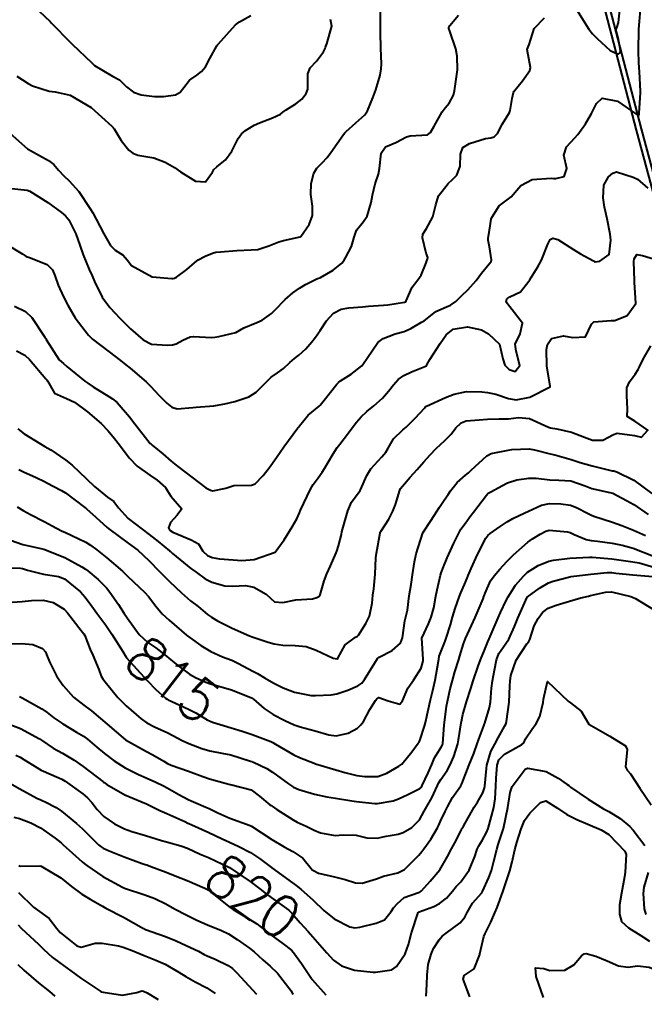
# Model space of a CAD drawing. Header units: metres. Extents: x 307586 to 320046, y 7427249 to 7434250.
# Drawn here: x 319308.2 to 319367.6, y 7427619.6 to 7427712.1 of the extents above; entities that cross this region are included whole.
import ezdxf
from ezdxf.enums import TextEntityAlignment as Align

# ---------------------------------------------------------------- set-up
doc = ezdxf.new("R2010")
doc.units = ezdxf.units.M
doc.header["$MEASUREMENT"] = 0
for name, color, linetype in [('Canaleta de Drenagem', 151, 'Continuous'), ('Cotas', 45, 'Continuous'), ('Curvas de Nivel 1m', 11, 'Continuous'), ('Curvas de Nivel 5m', 15, 'Continuous')]:
    doc.layers.add(name, color=color, linetype=linetype)
doc.styles.add('Style-STANDARD', font='STANDARD.shx')

msp = doc.modelspace()

# ---------------------------------------------------------------- linework, layer by layer
at = {"layer": 'Canaleta de Drenagem'}
for points in [[(319384.319, 7427626.536), (319382.741, 7427632.648), (319379.442, 7427650.259), (319376.956, 7427664.141), (319374.133, 7427674.717), (319366.879, 7427701.636), (319362.975, 7427716.607), (319357.172, 7427745.52), (319355.871, 7427750.804), (319352.231, 7427761.992), (319351.509, 7427763.931), (319351.3, 7427764.869), (319354.766, 7427766.007), (319364.302, 7427768.362), (319370.7, 7427770.196), (319371.509, 7427770.448), (319371.003, 7427770.97), (319372.865, 7427772.773), (319373.556, 7427772.06), (319374.772, 7427773.66), (319383.991, 7427784.038)], [(319384.803, 7427626.661), (319383.229, 7427632.757), (319379.933, 7427650.349), (319377.445, 7427664.249), (319374.616, 7427674.846), (319367.363, 7427701.764), (319363.463, 7427716.719), (319357.66, 7427745.629), (319356.352, 7427750.941), (319352.023, 7427764.162), (319359.113, 7427765.873), (319372.566, 7427769.531), (319372.763, 7427768.81), (319375.009, 7427770.443), (319374.41, 7427771.267), (319379.402, 7427776.994), (319380.879, 7427778.688), (319381.631, 7427779.55), (319383.697, 7427780.36)]]:
    msp.add_lwpolyline(points, dxfattribs=at)
at = {"layer": 'Curvas de Nivel 1m', "flags": 128}
for points, elevation in [([(319309.635, 7427713.389), (319311.154, 7427711.954), (319311.272, 7427711.839), (319313.124, 7427709.924), (319313.179, 7427709.874), (319313.247, 7427709.818), (319315.106, 7427708.024), (319315.378, 7427707.787), (319317.093, 7427706.758), (319317.754, 7427706.424), (319318.424, 7427705.75), (319319.075, 7427705.233), (319319.819, 7427704.985), (319321.07, 7427704.844), (319321.933, 7427704.844), (319323.072, 7427704.992), (319323.516, 7427705.246), (319323.859, 7427705.682), (319324.397, 7427706.37), (319325.095, 7427706.864), (319325.549, 7427707.215), (319325.909, 7427707.662), (319326.336, 7427708.436), (319326.995, 7427709.651), (319327.056, 7427709.728), (319327.135, 7427709.816), (319328.783, 7427711.626), (319329.156, 7427711.91), (319330.236, 7427712.536)], 804), ([(319307.028, 7427701.589), (319309.003, 7427699.86), (319310.992, 7427698.766), (319311.521, 7427698.365), (319311.966, 7427697.825), (319312.456, 7427697.296), (319312.973, 7427696.817), (319313.871, 7427695.801), (319314.94, 7427694.24), (319315.212, 7427693.787), (319315.536, 7427693.175), (319316.254, 7427691.777), (319316.897, 7427690.686), (319317.351, 7427690.225), (319318.098, 7427689.752), (319318.467, 7427689.327), (319318.878, 7427688.769), (319320.863, 7427687.72), (319322.732, 7427687.562), (319322.862, 7427687.559), (319322.965, 7427687.586), (319323.163, 7427687.687), (319324.146, 7427688.405), (319324.884, 7427689.05), (319325.231, 7427689.323), (319325.876, 7427689.66), (319326.589, 7427689.96), (319326.897, 7427690.048), (319327.34, 7427690.086), (319328.899, 7427690.207), (319330.252, 7427690.254), (319330.9, 7427690.314), (319331.955, 7427690.635), (319332.907, 7427691.015), (319333.33, 7427691.144), (319334.912, 7427691.5), (319334.947, 7427691.515), (319334.99, 7427691.549), (319335.775, 7427692.691), (319336.086, 7427693.538), (319336.078, 7427694.407), (319335.931, 7427695.54), (319335.952, 7427696.562), (319336.221, 7427697.538), (319336.512, 7427698.013), (319336.998, 7427698.518), (319337.494, 7427699.034), (319337.836, 7427699.518), (319339.03, 7427701.235), (319339.151, 7427701.379), (319339.278, 7427701.498), (319340.211, 7427702.319), (319341.049, 7427703.087), (319341.302, 7427703.476), (319341.822, 7427704.718), (319342.122, 7427705.464), (319342.506, 7427706.868), (319342.613, 7427707.457), (319342.649, 7427707.917), (319342.599, 7427709.458), (319342.555, 7427710.867), (319342.551, 7427711.459), (319342.54, 7427712.833)], 806), ([(319307.204, 7427696.125), (319308.964, 7427695.949), (319309.245, 7427695.857), (319310.947, 7427694.777), (319312.23, 7427693.821), (319312.617, 7427693.502), (319312.926, 7427693.128), (319313.599, 7427691.803), (319313.991, 7427690.704), (319314.302, 7427689.796), (319314.869, 7427688.389), (319315.143, 7427687.787), (319315.372, 7427687.27), (319316.112, 7427685.777), (319316.828, 7427684.784), (319317.812, 7427683.755), (319318.316, 7427683.256), (319318.803, 7427682.78), (319319.991, 7427681.728), (319320.789, 7427681.32), (319322.315, 7427681.224), (319322.789, 7427681.256), (319323.131, 7427681.345), (319323.779, 7427681.68), (319324.471, 7427681.998), (319324.797, 7427682.041), (319326.501, 7427681.948), (319326.796, 7427681.974), (319327.193, 7427682.04), (319328.801, 7427682.415), (319329.565, 7427682.852), (319330.811, 7427683.382), (319331.317, 7427683.592), (319332.189, 7427684.213), (319332.832, 7427684.854), (319333.164, 7427685.241), (319333.478, 7427685.564), (319334.232, 7427686.173), (319334.854, 7427686.629), (319335.415, 7427686.987), (319336.573, 7427687.533), (319336.777, 7427687.618), (319336.865, 7427687.653), (319338.063, 7427688.325), (319338.886, 7427689.018), (319339.11, 7427689.277), (319339.24, 7427689.497), (319339.803, 7427690.592), (319340.066, 7427691.488), (319340.275, 7427692.13), (319340.928, 7427692.954), (319341.279, 7427693.475), (319341.665, 7427694.757), (319341.808, 7427695.467), (319342.053, 7427696.543), (319342.373, 7427697.459), (319342.47, 7427697.979), (319342.626, 7427699.456), (319343.019, 7427700.038), (319344.013, 7427700.451), (319345.028, 7427700.986), (319345.358, 7427701.098), (319347.031, 7427701.178), (319347.301, 7427701.406), (319347.645, 7427702.007), (319348.402, 7427703.39), (319348.688, 7427703.756), (319349.065, 7427704.2), (319349.493, 7427704.959), (319349.585, 7427705.375), (319349.774, 7427706.695), (319349.867, 7427707.372), (319349.832, 7427708.663), (319349.708, 7427709.374), (319349.15, 7427711.049), (319349.047, 7427711.276), (319349.04, 7427711.382), (319349.155, 7427711.56), (319349.973, 7427712.563)], 807), ([(319307.777, 7427684.927), (319308.821, 7427684.41), (319309.409, 7427683.854), (319310.656, 7427681.98), (319310.742, 7427681.841), (319310.792, 7427681.75), (319312.03, 7427679.821), (319312.417, 7427679.472), (319312.757, 7427679.197), (319314.465, 7427677.793), (319314.741, 7427677.599), (319315.248, 7427677.274), (319316.729, 7427676.343), (319317.081, 7427676.119), (319317.521, 7427675.758), (319318.703, 7427674.414), (319319.222, 7427673.735), (319320.675, 7427671.889), (319320.753, 7427671.798), (319320.846, 7427671.717), (319321.868, 7427670.909), (319322.658, 7427670.207), (319323.308, 7427669.683), (319324.638, 7427668.674), (319325.97, 7427667.657), (319326.399, 7427667.431), (319326.62, 7427667.389), (319327.863, 7427667.631), (319328.418, 7427667.831), (319328.627, 7427667.876), (319330.303, 7427667.928), (319330.63, 7427668.058), (319331.4, 7427668.83), (319331.983, 7427669.58), (319332.663, 7427670.555), (319333.357, 7427671.563), (319334.691, 7427673.353), (319334.782, 7427673.459), (319334.858, 7427673.548), (319335.68, 7427674.569), (319336.721, 7427675.42), (319336.777, 7427675.474), (319336.821, 7427675.529), (319337.201, 7427675.996), (319338.392, 7427677.505), (319338.563, 7427677.685), (319338.748, 7427677.813), (319339.78, 7427678.467), (319340.77, 7427679.266), (319340.871, 7427679.379), (319340.942, 7427679.477), (319341.299, 7427679.993), (319342.299, 7427681.457), (319342.797, 7427681.857), (319343.952, 7427682.288), (319344.804, 7427682.518), (319345.429, 7427682.801), (319346.458, 7427683.414), (319346.696, 7427683.53), (319346.816, 7427683.613), (319347.822, 7427684.401), (319348.835, 7427684.862), (319349.208, 7427685.005), (319349.717, 7427685.371), (319350.272, 7427685.942), (319350.854, 7427686.484), (319351.652, 7427687.348), (319352.161, 7427688.053), (319352.887, 7427688.94), (319353.066, 7427689.153), (319353.115, 7427689.328), (319352.905, 7427690.564), (319352.774, 7427691.195), (319352.775, 7427691.332), (319352.921, 7427692.126), (319353.081, 7427693.179), (319353.121, 7427693.328), (319353.829, 7427694.442), (319354.963, 7427695.31), (319355.904, 7427696.371), (319356.98, 7427696.96), (319358.783, 7427697.065), (319358.981, 7427697.04), (319359.201, 7427697.038), (319359.999, 7427697.25), (319360.258, 7427697.984), (319359.986, 7427699.25), (319360.228, 7427700.04), (319361.03, 7427700.92), (319361.317, 7427701.236), (319362.032, 7427702.241), (319362.616, 7427703.217), (319363.073, 7427704.171), (319363.62, 7427704.662), (319365.075, 7427704.404), (319366.806, 7427703.173), (319367.06, 7427702.994), (319367.124, 7427703.107), (319367.126, 7427703.169), (319367.133, 7427703.238), (319367.262, 7427705.167), (319367.263, 7427705.346), (319367.158, 7427707.169), (319367.116, 7427708.015), (319367.061, 7427709.171), (319367.06, 7427709.245), (319367.097, 7427711.171), (319367.098, 7427711.226), (319367.165, 7427711.96), (319367.268, 7427713.082)], 809), ([(319361.181, 7427713.079), (319362.354, 7427711.222), (319362.704, 7427710.772), (319363.144, 7427710.343), (319364.363, 7427709.198), (319365.128, 7427708.84), (319365.325, 7427708.994), (319365.346, 7427709.188), (319365.145, 7427710.412), (319364.923, 7427711.192), (319365.002, 7427711.344), (319365.163, 7427711.864), (319365.292, 7427713.078)], 808), ([(319306.897, 7427690.857), (319308.575, 7427689.865), (319308.747, 7427689.728), (319308.881, 7427689.643), (319309.203, 7427689.533), (319310.873, 7427688.872), (319311.399, 7427688.362), (319311.62, 7427687.829), (319311.936, 7427686.906), (319312.441, 7427685.816), (319312.831, 7427685.03), (319313.54, 7427683.803), (319314.797, 7427682.168), (319315.2, 7427681.786), (319316.775, 7427680.584), (319317.83, 7427679.754), (319318.358, 7427679.345), (319318.756, 7427679.035), (319320.293, 7427677.724), (319320.739, 7427677.285), (319321.501, 7427676.478), (319322.248, 7427675.697), (319322.717, 7427675.32), (319323.245, 7427675.155), (319324.717, 7427675.302), (319325.046, 7427675.338), (319326.72, 7427675.468), (319326.877, 7427675.491), (319327.757, 7427675.634), (319328.725, 7427675.851), (319330.035, 7427676.302), (319330.734, 7427676.739), (319331.572, 7427677.588), (319332.169, 7427678.161), (319332.758, 7427678.578), (319333.328, 7427679.001), (319333.952, 7427679.558), (319334.387, 7427679.943), (319334.78, 7427680.27), (319335.448, 7427680.882), (319336.033, 7427681.538), (319336.365, 7427681.966), (319336.804, 7427682.594), (319337.428, 7427683.521), (319338.088, 7427684.247), (319338.83, 7427684.65), (319339.551, 7427684.774), (319340.833, 7427684.849), (319341.402, 7427684.904), (319342.836, 7427685.004), (319343.244, 7427685.039), (319344.841, 7427685.315), (319344.925, 7427685.346), (319345.008, 7427685.428), (319345.568, 7427686.71), (319346.103, 7427687.418), (319346.416, 7427687.868), (319346.887, 7427689.04), (319346.986, 7427689.314), (319347.018, 7427689.408), (319347.04, 7427689.553), (319346.898, 7427689.954), (319346.536, 7427691.414), (319346.582, 7427691.748), (319346.922, 7427692.296), (319347.536, 7427693.401), (319347.802, 7427694.545), (319348.068, 7427695.393), (319348.975, 7427696.57), (319349.399, 7427696.955), (319349.822, 7427697.372), (319350.137, 7427698.227), (319350.141, 7427699.369), (319350.387, 7427699.999), (319351.023, 7427700.383), (319352.528, 7427700.838), (319353.029, 7427700.912), (319353.37, 7427700.986), (319353.682, 7427701.324), (319354.132, 7427702.233), (319354.798, 7427703.313), (319354.88, 7427703.496), (319355.076, 7427704.633), (319355.184, 7427705.206), (319355.233, 7427705.309), (319356.061, 7427706.333), (319356.745, 7427707.294), (319356.8, 7427707.601), (319356.491, 7427709.296), (319356.671, 7427709.761), (319357.153, 7427711.29), (319358.153, 7427712.291)], 808), ([(319308.078, 7427673.261), (319308.682, 7427672.798), (319310.247, 7427671.844), (319310.669, 7427671.607), (319311.21, 7427671.287), (319312.65, 7427670.297), (319313.258, 7427669.804), (319314.63, 7427668.521), (319315.381, 7427667.782), (319316.613, 7427666.793), (319317.201, 7427666.353), (319317.658, 7427665.754), (319318.588, 7427664.751), (319319.914, 7427663.727), (319320.568, 7427663.241), (319321.424, 7427662.569), (319322.498, 7427661.691), (319322.552, 7427661.642), (319322.802, 7427661.435), (319324.528, 7427660.014), (319324.73, 7427659.871), (319325.025, 7427659.663), (319325.883, 7427659.009), (319326.519, 7427658.703), (319327.77, 7427658.372), (319328.513, 7427658.312), (319329.739, 7427658.383), (319330.512, 7427658.232), (319331.69, 7427657.582), (319332.097, 7427657.174), (319332.495, 7427656.824), (319333.277, 7427656.78), (319334.498, 7427657.039), (319336.087, 7427657.114), (319336.5, 7427657.242), (319336.678, 7427657.341), (319336.812, 7427657.517), (319337.199, 7427658.837), (319337.457, 7427659.511), (319337.801, 7427660.247), (319338.337, 7427661.502), (319338.4, 7427661.656), (319338.56, 7427662.163), (319338.832, 7427663.236), (319338.893, 7427663.497), (319339.255, 7427664.831), (319339.454, 7427665.491), (319339.809, 7427666.29), (319340.622, 7427667.427), (319340.657, 7427667.479), (319341.262, 7427668.852), (319341.638, 7427669.465), (319342.665, 7427670.616), (319343.053, 7427671.062), (319343.275, 7427671.444), (319343.795, 7427672.326), (319344.69, 7427673.161), (319345.008, 7427673.427), (319345.832, 7427674.293), (319346.72, 7427675.248), (319346.8, 7427675.33), (319346.913, 7427675.407), (319348.732, 7427676.25), (319349.549, 7427676.557), (319350.737, 7427676.813), (319352.198, 7427676.799), (319352.737, 7427676.734), (319353.508, 7427676.549), (319354.731, 7427676.142), (319355.453, 7427676.026), (319356.733, 7427676.28), (319358.668, 7427677.261), (319358.688, 7427677.317), (319358.364, 7427679.266), (319358.341, 7427680.819), (319358.409, 7427681.266), (319358.799, 7427681.839), (319359.957, 7427682.093), (319360.804, 7427681.954), (319362.03, 7427681.996), (319362.59, 7427683.213), (319362.825, 7427683.426), (319364.469, 7427683.551), (319364.827, 7427683.568), (319365.988, 7427684.022), (319366.803, 7427685.17), (319366.804, 7427685.21), (319366.683, 7427687.172), (319366.676, 7427687.361), (319366.637, 7427689.173), (319366.66, 7427689.408), (319366.899, 7427689.818), (319367.458, 7427689.722), (319368.894, 7427689.292)], 811), ([(319308.183, 7427669.411), (319308.636, 7427669.195), (319309.845, 7427668.634), (319310.627, 7427668.262), (319310.904, 7427668.114), (319311.435, 7427667.828), (319312.226, 7427667.423), (319312.617, 7427667.177), (319314.454, 7427665.791), (319314.601, 7427665.668), (319315.496, 7427664.87), (319316.575, 7427663.889), (319316.729, 7427663.758), (319318.56, 7427662.4), (319319.478, 7427661.731), (319320.539, 7427660.78), (319321.549, 7427659.705), (319322.043, 7427659.222), (319322.514, 7427658.773), (319323.627, 7427657.679), (319324.496, 7427656.939), (319325.223, 7427656.392), (319326.126, 7427655.645), (319326.479, 7427655.376), (319327.076, 7427655.032), (319328.464, 7427654.347), (319330.101, 7427653.604), (319330.452, 7427653.476), (319331.887, 7427653.018), (319332.446, 7427652.843), (319333.275, 7427652.731), (319334.444, 7427652.696), (319335.499, 7427652.59), (319336.44, 7427652.25), (319338.065, 7427651.504), (319338.432, 7427651.42), (319338.484, 7427651.448), (319338.509, 7427651.499), (319339.18, 7427652.759), (319340.171, 7427653.483), (319340.358, 7427653.577), (319340.456, 7427653.683), (319341.172, 7427654.77), (319341.513, 7427655.465), (319341.752, 7427656.718), (319341.832, 7427657.46), (319341.911, 7427658.06), (319342.041, 7427659.457), (319342.111, 7427661.019), (319342.161, 7427661.456), (319342.526, 7427663.404), (319342.536, 7427663.451), (319342.546, 7427663.477), (319342.574, 7427663.519), (319343.331, 7427664.703), (319343.715, 7427665.439), (319343.968, 7427666.078), (319344.394, 7427667.432), (319344.465, 7427667.592), (319344.629, 7427667.825), (319345.387, 7427668.674), (319346.041, 7427669.409), (319346.66, 7427670.129), (319347.259, 7427670.802), (319347.85, 7427671.388), (319348.681, 7427672.147), (319349.283, 7427672.778), (319349.713, 7427673.37), (319350.21, 7427673.855), (319350.703, 7427674.037), (319351.92, 7427674.127), (319352.706, 7427674.173), (319353.816, 7427674.209), (319354.707, 7427674.23), (319355.656, 7427674.348), (319356.708, 7427674.26), (319358.533, 7427673.424), (319358.694, 7427673.356), (319359.299, 7427673.254), (319360.69, 7427672.938), (319361.945, 7427672.474), (319362.688, 7427672.203), (319363.691, 7427672.197), (319364.696, 7427672.747), (319365.029, 7427672.854), (319366.695, 7427672.634), (319367.357, 7427672.489), (319367.973, 7427673.147), (319366.711, 7427673.989), (319366, 7427674.455), (319366.028, 7427675.17), (319365.975, 7427676.411), (319365.948, 7427677.172), (319366.201, 7427677.718), (319366.762, 7427678.448), (319367.035, 7427678.891), (319367.154, 7427679.156), (319367.509, 7427679.881), (319368.238, 7427681.148)], 812), ([(319308.036, 7427665.868), (319308.598, 7427665.506), (319309.304, 7427665.141), (319310.582, 7427664.466), (319311.755, 7427663.822), (319312.312, 7427663.556), (319312.569, 7427663.441), (319313.236, 7427663.134), (319314.56, 7427662.501), (319315.004, 7427662.23), (319315.605, 7427661.774), (319316.542, 7427661.02), (319318.032, 7427659.745), (319318.518, 7427659.286), (319320.168, 7427657.723), (319320.499, 7427657.343), (319321.193, 7427656.413), (319321.82, 7427655.7), (319322.474, 7427655.093), (319324.124, 7427653.673), (319324.45, 7427653.409), (319325.473, 7427652.684), (319326.438, 7427652.109), (319327.549, 7427651.629), (319328.43, 7427651.29), (319329.05, 7427650.99), (319330.419, 7427650.256), (319330.851, 7427650.027), (319331.608, 7427649.582), (319332.406, 7427649.12), (319333.303, 7427648.658), (319334.394, 7427648.257), (319335.957, 7427647.959), (319336.389, 7427647.934), (319337.876, 7427648.02), (319338.392, 7427648.109), (319339.449, 7427648.437), (319340.403, 7427648.85), (319340.765, 7427649.117), (319341.032, 7427649.471), (319342.011, 7427651.038), (319342.269, 7427651.452), (319342.434, 7427651.6), (319343.665, 7427652.213), (319344.448, 7427652.909), (319344.634, 7427653.427), (319344.865, 7427655.036), (319344.957, 7427655.423), (319345.119, 7427656.05), (319345.279, 7427657.418), (319345.452, 7427658.483), (319345.608, 7427659.414), (319345.773, 7427660.639), (319345.938, 7427661.409), (319346.573, 7427663.4), (319347.375, 7427664.608), (319347.87, 7427665.387), (319348.158, 7427665.834), (319348.614, 7427666.498), (319348.973, 7427667.023), (319349.207, 7427667.374), (319349.844, 7427668.158), (319350.645, 7427668.863), (319350.909, 7427669.096), (319351.183, 7427669.352), (319352.667, 7427670.697), (319353.075, 7427670.919), (319354.672, 7427671.256), (319355.048, 7427671.304), (319356.674, 7427671.385), (319357.178, 7427671.275), (319358.669, 7427670.898), (319359.132, 7427670.792), (319360.664, 7427670.35), (319361.52, 7427670.085), (319362.658, 7427669.752), (319364.574, 7427669.271), (319364.654, 7427669.27), (319364.742, 7427669.277), (319365.024, 7427669.184), (319366.642, 7427668.402), (319368.324, 7427667.143)], 813), ([(319307.387, 7427662.704), (319308.557, 7427662.288), (319310.553, 7427661.84), (319312.541, 7427661.048), (319314.167, 7427660.155), (319314.525, 7427659.932), (319314.735, 7427659.787), (319315.718, 7427658.975), (319316.507, 7427658.16), (319316.825, 7427657.757), (319317.64, 7427656.6), (319318.209, 7427655.743), (319318.477, 7427655.326), (319319.628, 7427653.728), (319320.445, 7427652.974), (319321.197, 7427652.466), (319322.205, 7427651.693), (319322.43, 7427651.498), (319323.303, 7427650.798), (319324.408, 7427649.979), (319324.966, 7427649.662), (319325.97, 7427649.217), (319326.397, 7427649.054), (319327.189, 7427648.838), (319328.396, 7427648.478), (319330.233, 7427647.753), (319330.384, 7427647.676), (319330.485, 7427647.598), (319331.486, 7427646.695), (319332.369, 7427646.143), (319333.471, 7427645.559), (319334.357, 7427645.147), (319334.921, 7427644.975), (319336.349, 7427644.602), (319337.656, 7427644.194), (319338.342, 7427644.11), (319339.472, 7427644.363), (319340.353, 7427644.849), (319340.683, 7427645.15), (319340.932, 7427645.471), (319341.535, 7427646.623), (319342.066, 7427647.455), (319342.208, 7427647.63), (319342.387, 7427647.747), (319343.287, 7427647.441), (319344.38, 7427647.113), (319344.658, 7427647.426), (319345.164, 7427648.656), (319345.699, 7427649.411), (319346.424, 7427650.53), (319346.608, 7427651.221), (319346.616, 7427651.398), (319346.472, 7427653.381), (319346.48, 7427653.4), (319347.109, 7427654.758), (319347.353, 7427655.391), (319347.607, 7427656.274), (319347.827, 7427657.387), (319347.931, 7427657.966), (319348.248, 7427659.383), (319348.314, 7427659.604), (319348.541, 7427660.167), (319348.901, 7427661.025), (319349.055, 7427661.375), (319349.533, 7427662.4), (319349.991, 7427663.366), (319350.2, 7427663.742), (319350.587, 7427664.286), (319351.048, 7427664.901), (319351.382, 7427665.348), (319352.619, 7427666.98), (319352.799, 7427667.15), (319353.104, 7427667.325), (319354.084, 7427667.862), (319354.636, 7427668.156), (319355.51, 7427668.426), (319356.643, 7427668.587), (319357.333, 7427668.583), (319358.64, 7427668.424), (319359.49, 7427668.401), (319360.639, 7427668.331), (319362.007, 7427667.845), (319362.629, 7427667.609), (319364.48, 7427667.191), (319364.622, 7427667.145), (319365.921, 7427666.475), (319366.612, 7427666.087), (319367.974, 7427665.146)], 814), ([(319307.54, 7427656.822), (319308.493, 7427656.882), (319309.389, 7427656.956), (319310.494, 7427656.984), (319311.443, 7427656.777), (319312.486, 7427656.15), (319312.804, 7427655.807), (319314.12, 7427654.131), (319314.372, 7427653.791), (319314.451, 7427653.636), (319314.976, 7427652.319), (319315.204, 7427651.778), (319315.771, 7427650.411), (319316.015, 7427649.766), (319316.167, 7427649.53), (319316.398, 7427649.244), (319317.599, 7427647.748), (319318.375, 7427646.967), (319319.814, 7427645.725), (319320.357, 7427645.35), (319321.079, 7427644.983), (319322.344, 7427644.398), (319323.707, 7427643.676), (319324.33, 7427643.382), (319325.582, 7427642.908), (319326.323, 7427642.694), (319327.484, 7427642.465), (319328.32, 7427642.296), (319330.199, 7427641.716), (319330.314, 7427641.678), (319330.369, 7427641.654), (319330.493, 7427641.597), (319331.736, 7427641.01), (319332.304, 7427640.666), (319333.816, 7427639.555), (319334.288, 7427639.247), (319334.798, 7427639.029), (319336.279, 7427638.568), (319337.453, 7427638.33), (319338.274, 7427638.207), (319339.826, 7427637.928), (319340.269, 7427637.864), (319342.027, 7427637.693), (319342.267, 7427637.692), (319343.759, 7427637.946), (319344.273, 7427638.134), (319345.141, 7427638.556), (319346.288, 7427639.097), (319346.44, 7427639.25), (319346.518, 7427639.398), (319347.098, 7427640.599), (319347.435, 7427641.389), (319347.695, 7427642.01), (319348.329, 7427643.036), (319348.458, 7427643.253), (319348.489, 7427643.378), (319348.615, 7427645.122), (319348.64, 7427645.377), (319348.832, 7427646.922), (319348.91, 7427647.375), (319349.184, 7427648.589), (319349.382, 7427649.37), (319349.605, 7427650.184), (319349.989, 7427651.364), (319350.101, 7427651.698), (319350.448, 7427652.839), (319350.643, 7427653.357), (319351.214, 7427654.607), (319351.541, 7427655.344), (319352.3, 7427657.132), (319352.388, 7427657.332), (319352.419, 7427657.416), (319352.508, 7427657.665), (319353.012, 7427658.839), (319353.345, 7427659.322), (319353.904, 7427659.952), (319354.546, 7427660.656), (319355.19, 7427661.3), (319356.565, 7427662.502), (319357.012, 7427662.832), (319357.724, 7427663.268), (319358.276, 7427663.564), (319358.579, 7427663.635), (319360.336, 7427663.483), (319360.576, 7427663.416), (319360.972, 7427663.234), (319362.098, 7427662.746), (319362.568, 7427662.669), (319363.159, 7427662.612), (319364.571, 7427662.397), (319365.526, 7427662.218), (319366.565, 7427661.934), (319368.505, 7427661.19)], 816), ([(319307.451, 7427652.862), (319308.443, 7427652.884), (319309.518, 7427652.774), (319310.439, 7427652.42), (319310.705, 7427652.106), (319310.827, 7427651.834), (319311.11, 7427651.142), (319311.774, 7427649.819), (319312.017, 7427649.433), (319312.394, 7427648.909), (319313.386, 7427647.8), (319314.375, 7427647.034), (319315.09, 7427646.499), (319315.951, 7427645.766), (319316.358, 7427645.42), (319318.333, 7427643.74), (319320.322, 7427642.638), (319320.911, 7427642.304), (319321.952, 7427641.695), (319322.31, 7427641.495), (319322.665, 7427641.329), (319324.299, 7427640.772), (319325.679, 7427640.262), (319326.289, 7427640.041), (319327.798, 7427639.625), (319328.282, 7427639.494), (319328.433, 7427639.467), (319330.277, 7427638.992), (319331.068, 7427638.382), (319332.046, 7427637.573), (319332.174, 7427637.483), (319332.261, 7427637.419), (319332.716, 7427637.108), (319334.249, 7427636.133), (319334.631, 7427635.928), (319335.478, 7427635.531), (319336.238, 7427635.163), (319336.849, 7427634.899), (319338.23, 7427634.642), (319339.002, 7427634.722), (319340.231, 7427634.668), (319341.26, 7427634.432), (319342.227, 7427634.399), (319343.096, 7427634.576), (319344.233, 7427634.77), (319344.717, 7427634.942), (319345.525, 7427635.411), (319346.25, 7427636.123), (319346.704, 7427636.95), (319346.95, 7427637.393), (319347.444, 7427638.22), (319347.969, 7427639.383), (319348.072, 7427639.605), (319348.299, 7427639.978), (319348.875, 7427640.806), (319349.187, 7427641.371), (319349.528, 7427642.161), (319349.899, 7427643.364), (319349.97, 7427643.732), (319350.217, 7427645.361), (319350.24, 7427645.486), (319350.371, 7427646.126), (319350.739, 7427647.355), (319351.147, 7427648.604), (319351.361, 7427649.346), (319351.829, 7427650.741), (319352.069, 7427651.335), (319352.442, 7427652.265), (319352.748, 7427653.029), (319352.871, 7427653.326), (319353.343, 7427654.448), (319353.725, 7427655.318), (319353.965, 7427655.839), (319354.499, 7427656.964), (319354.673, 7427657.307), (319355.386, 7427658.431), (319356.135, 7427659.286), (319356.537, 7427659.645), (319357.525, 7427660.288), (319358.547, 7427660.693), (319359.003, 7427660.801), (319360.55, 7427660.982), (319362.409, 7427661.07), (319362.552, 7427661.082), (319362.677, 7427661.083), (319364.55, 7427660.915), (319366.088, 7427660.706), (319366.548, 7427660.65), (319367.149, 7427660.551), (319368.543, 7427660.134)], 817), ([(319308.239, 7427647.861), (319308.382, 7427647.795), (319308.51, 7427647.73), (319310.371, 7427646.689), (319310.871, 7427646.336), (319311.525, 7427645.823), (319312.354, 7427645.245), (319313.664, 7427644.475), (319314.337, 7427644.069), (319314.713, 7427643.784), (319315.593, 7427643.039), (319316.32, 7427642.438), (319317.233, 7427641.751), (319318.303, 7427641.087), (319319.571, 7427640.45), (319320.289, 7427640.122), (319321.196, 7427639.706), (319321.944, 7427639.359), (319322.278, 7427639.189), (319323.404, 7427638.547), (319324.267, 7427638.077), (319324.546, 7427637.946), (319325.22, 7427637.656), (319325.956, 7427637.34), (319326.259, 7427637.204), (319327.087, 7427636.8), (319328.25, 7427636.299), (319330.174, 7427635.601), (319330.242, 7427635.567), (319330.309, 7427635.532), (319332.223, 7427634.262), (319333.392, 7427633.558), (319334.209, 7427633.121), (319335.16, 7427632.493), (319335.953, 7427631.524), (319336.069, 7427631.4), (319336.191, 7427631.314), (319336.646, 7427631.057), (319338.185, 7427630.729), (319339.209, 7427630.463), (319340.18, 7427630.143), (319340.819, 7427630.11), (319342.184, 7427630.538), (319342.852, 7427630.778), (319344.19, 7427631.11), (319344.837, 7427631.42), (319346.207, 7427632.778), (319346.471, 7427633.137), (319346.659, 7427633.396), (319347.325, 7427634.291), (319347.964, 7427635.383), (319348.055, 7427635.572), (319348.249, 7427635.998), (319348.702, 7427636.932), (319348.913, 7427637.373), (319349.402, 7427638.243), (319350.2, 7427639.361), (319350.233, 7427639.421), (319350.295, 7427639.557), (319350.993, 7427641.35), (319351.42, 7427642.44), (319351.746, 7427643.339), (319351.894, 7427643.782), (319352.359, 7427645.06), (319352.432, 7427645.259), (319352.455, 7427645.329), (319352.901, 7427646.802), (319352.993, 7427647.324), (319353.099, 7427648.626), (319353.187, 7427649.322), (319353.389, 7427650.355), (319353.582, 7427651.319), (319353.81, 7427651.945), (319354.449, 7427652.877), (319354.738, 7427653.306), (319355.279, 7427654.49), (319355.595, 7427655.293), (319356.503, 7427657.28), (319357.648, 7427658.137), (319358.524, 7427658.65), (319358.968, 7427658.814), (319360.533, 7427659.216), (319360.55, 7427659.222), (319360.671, 7427659.238), (319362.536, 7427659.47), (319364.101, 7427659.63), (319364.537, 7427659.616), (319364.926, 7427659.574), (319366.535, 7427659.407), (319368.437, 7427659.238)], 818), ([(319306.846, 7427645.384), (319308.347, 7427644.803), (319310.136, 7427643.842), (319310.332, 7427643.708), (319311.446, 7427642.945), (319312.319, 7427642.454), (319313.444, 7427641.799), (319314.304, 7427641.204), (319316.181, 7427639.762), (319316.235, 7427639.713), (319316.282, 7427639.674), (319316.548, 7427639.489), (319318.271, 7427638.503), (319320.169, 7427637.721), (319320.262, 7427637.678), (319321.577, 7427637.021), (319322.253, 7427636.728), (319323.948, 7427635.971), (319324.244, 7427635.828), (319324.353, 7427635.777), (319324.621, 7427635.664), (319326.233, 7427634.947), (319327.505, 7427634.346), (319328.219, 7427634.009), (319329.106, 7427633.611), (319330.207, 7427633.032), (319331.062, 7427632.448), (319332.193, 7427631.598), (319332.233, 7427631.57), (319334.179, 7427630.157), (319334.53, 7427629.899), (319334.989, 7427629.538), (319336.158, 7427628.495), (319337.183, 7427627.51), (319338.135, 7427626.743), (319339.634, 7427625.979), (319340.127, 7427625.87), (319340.601, 7427625.947), (319342.132, 7427626.327), (319342.943, 7427626.633), (319343.554, 7427627.436), (319343.804, 7427627.777), (319344.154, 7427628.196), (319344.813, 7427628.771), (319346.17, 7427629.226), (319346.297, 7427629.273), (319346.454, 7427629.397), (319347.263, 7427630.309), (319348.193, 7427631.38), (319348.933, 7427632.646), (319349.306, 7427633.369), (319349.621, 7427633.967), (319350.24, 7427635.197), (319350.295, 7427635.306), (319350.329, 7427635.359), (319350.435, 7427635.547), (319351.467, 7427637.342), (319351.784, 7427637.823), (319352.284, 7427638.713), (319352.435, 7427639.184), (319352.457, 7427639.328), (319352.619, 7427641.018), (319352.659, 7427641.327), (319353.035, 7427642.613), (319353.407, 7427643.319), (319353.745, 7427643.912), (319354.359, 7427645.06), (319354.455, 7427645.215), (319354.493, 7427645.308), (319354.523, 7427645.467), (319354.765, 7427647.304), (319354.843, 7427648.866), (319354.871, 7427649.303), (319354.948, 7427649.832), (319355.441, 7427651.295), (319356.449, 7427652.84), (319356.642, 7427653.087), (319356.729, 7427653.277), (319357.171, 7427654.575), (319357.521, 7427655.27), (319357.94, 7427655.814), (319358.493, 7427656.236), (319359.24, 7427656.508), (319360.499, 7427656.891), (319361.601, 7427657.224), (319362.328, 7427657.39), (319362.506, 7427657.429), (319363.939, 7427657.768), (319364.512, 7427657.774), (319366.327, 7427657.341), (319366.505, 7427657.283), (319366.777, 7427657.157), (319368.493, 7427656.118)], 819), ([(319346.894, 7427619.392), (319346.97, 7427620.485), (319347, 7427621.391), (319347.089, 7427622.384), (319347.368, 7427623.387), (319347.581, 7427623.905), (319348.114, 7427624.753), (319348.412, 7427625.082), (319348.791, 7427625.37), (319350.133, 7427626.348), (319350.582, 7427626.902), (319350.793, 7427627.343), (319351.288, 7427628.211), (319352.171, 7427629.211), (319352.227, 7427629.275), (319352.255, 7427629.329), (319352.855, 7427630.655), (319353.098, 7427631.321), (319353.321, 7427632.2), (319353.597, 7427633.316), (319353.747, 7427633.788), (319354.243, 7427635.31), (319354.666, 7427637.304), (319354.862, 7427638.723), (319355.079, 7427639.298), (319356.31, 7427640.957), (319356.536, 7427641.052), (319358.308, 7427640.722), (319359.452, 7427640.098), (319360.295, 7427639.494), (319360.44, 7427639.383), (319360.615, 7427639.235), (319362.276, 7427638.092), (319363.737, 7427637.195), (319364.26, 7427636.917), (319365.342, 7427636.262), (319366.246, 7427635.51), (319366.561, 7427635.157), (319367.671, 7427633.696)], 821), ([(319306.884, 7427639.874), (319308.275, 7427639.066), (319309.907, 7427638.203), (319310.265, 7427638.033), (319310.396, 7427637.97), (319310.678, 7427637.834), (319311.735, 7427637.295), (319312.254, 7427636.961), (319313.671, 7427635.796), (319314.235, 7427635.271), (319315.769, 7427633.767), (319316.017, 7427633.569), (319316.21, 7427633.448), (319316.776, 7427633.185), (319318.202, 7427632.611), (319319.92, 7427631.999), (319320.195, 7427631.908), (319320.334, 7427631.858), (319320.738, 7427631.712), (319322.185, 7427631.16), (319323.04, 7427630.821), (319324.173, 7427630.359), (319325.862, 7427629.645), (319326.063, 7427629.543), (319326.161, 7427629.476), (319326.83, 7427628.96), (319328.146, 7427627.917), (319328.552, 7427627.616), (319330.134, 7427626.665), (319330.8, 7427626.261), (319331.679, 7427625.577), (319332.118, 7427625.227), (319333.293, 7427624.37), (319334.096, 7427623.757), (319334.294, 7427623.547), (319335.053, 7427622.505), (319335.68, 7427621.526), (319336.065, 7427620.962), (319337.349, 7427619.507)], 821), ([(319351.034, 7427619.34), (319350.4, 7427621.016), (319350.511, 7427621.346), (319351.442, 7427621.973), (319351.982, 7427623.331), (319352.002, 7427623.423), (319352.1, 7427623.827), (319352.38, 7427625.067), (319352.485, 7427625.326), (319353.032, 7427626.423), (319353.422, 7427627.317), (319353.648, 7427627.817), (319354.173, 7427629.31), (319354.83, 7427631.3), (319355.058, 7427632.154), (319355.329, 7427633.293), (319355.522, 7427633.992), (319355.913, 7427635.285), (319356.251, 7427636.088), (319356.76, 7427636.773), (319357.239, 7427637.27), (319357.758, 7427637.778), (319358.273, 7427637.944), (319359.367, 7427637.249), (319360.257, 7427636.652), (319361.203, 7427636.177), (319362.248, 7427635.725), (319363.508, 7427635.197), (319364.236, 7427634.738), (319365.771, 7427633.167), (319365.887, 7427632.842), (319365.792, 7427631.166), (319365.739, 7427630.717), (319365.443, 7427629.171), (319365.273, 7427628.056), (319365.255, 7427627.173), (319365.454, 7427626.488), (319366.13, 7427625.88), (319367.295, 7427625.148), (319368.115, 7427624.604)], 822), ([(319307.709, 7427636.404), (319308.247, 7427636.27), (319309.321, 7427635.849), (319310.236, 7427635.376), (319311.635, 7427634.405), (319312.215, 7427633.949), (319312.374, 7427633.808), (319314.196, 7427632.136), (319314.385, 7427631.978), (319314.653, 7427631.783), (319316.178, 7427630.747), (319318.048, 7427629.741), (319318.162, 7427629.69), (319318.24, 7427629.661), (319320.156, 7427629.014), (319321.115, 7427628.668), (319322.148, 7427628.15), (319322.984, 7427627.682), (319324.137, 7427627.077), (319325.085, 7427626.608), (319326.128, 7427626.164), (319327.454, 7427625.627), (319328.118, 7427625.302), (319328.944, 7427624.778), (319330.098, 7427623.955), (319330.545, 7427623.593), (319331.357, 7427622.849), (319332.079, 7427622.226), (319332.762, 7427621.563), (319334.048, 7427619.889), (319334.218, 7427619.547)], 822), ([(319308.192, 7427631.791), (319308.323, 7427631.727), (319310.192, 7427631.764), (319310.291, 7427631.739), (319312.175, 7427630.637), (319313.184, 7427629.8), (319314.156, 7427629.07), (319314.967, 7427628.594), (319316.145, 7427627.923), (319316.461, 7427627.757), (319318.135, 7427626.903), (319320.037, 7427625.808), (319320.123, 7427625.755), (319320.148, 7427625.745), (319320.209, 7427625.719), (319322.113, 7427625.059), (319323.149, 7427624.638), (319324.101, 7427624.205), (319325.247, 7427623.653), (319325.807, 7427623.361), (319326.089, 7427623.219), (319326.826, 7427622.892), (319328.08, 7427622.309), (319328.484, 7427622.023), (319328.907, 7427621.607), (319330.055, 7427620.377), (319330.763, 7427619.583)], 823), ([(319368.003, 7427631.142), (319367.573, 7427629.752), (319367.504, 7427629.147), (319367.607, 7427627.689), (319367.753, 7427627.144)], 821), ([(319308.157, 7427629.237), (319309.59, 7427627.846), (319310.139, 7427627.416), (319311.057, 7427626.751), (319311.786, 7427625.815), (319312.117, 7427625.444), (319313.708, 7427624.184), (319314.097, 7427624.032), (319315.443, 7427624.43), (319316.103, 7427624.437), (319317.666, 7427624.177), (319318.098, 7427624.049), (319318.958, 7427623.731), (319320.088, 7427623.267), (319321.189, 7427622.808), (319322.08, 7427622.413), (319323.38, 7427621.677), (319324.067, 7427621.249), (319324.952, 7427620.764), (319326.051, 7427620.174), (319326.836, 7427619.632)], 824), ([(319358.053, 7427619.26), (319357.351, 7427621.267), (319357.269, 7427622.08), (319358.08, 7427622.006), (319358.658, 7427621.83), (319360.079, 7427621.847), (319360.933, 7427622.373), (319361.654, 7427623.214), (319361.892, 7427623.416), (319362.097, 7427623.449), (319363.019, 7427623.201), (319364.088, 7427622.739), (319365.173, 7427622.263), (319366.083, 7427622.151), (319366.975, 7427622.26), (319368.083, 7427622.14), (319368.793, 7427621.843), (319370.076, 7427621.401), (319370.527, 7427621.105), (319372.061, 7427619.912), (319373.658, 7427619.472)], 823), ([(319308.078, 7427622.384), (319308.648, 7427621.854), (319310.055, 7427620.663), (319311.083, 7427619.824), (319311.601, 7427619.379)], 826)]:
    msp.add_lwpolyline(points, dxfattribs=dict(at, elevation=elevation))
at = {"layer": 'Curvas de Nivel 5m', "flags": 128}
for points, elevation in [([(319307.994, 7427706.778), (319309.085, 7427706.064), (319309.477, 7427705.856), (319311.075, 7427705.333), (319311.645, 7427705.261), (319313.07, 7427704.946), (319315.053, 7427703.79), (319317.035, 7427702.008), (319317.152, 7427701.886), (319317.232, 7427701.767), (319317.914, 7427700.649), (319318.642, 7427699.746), (319319.009, 7427699.449), (319319.477, 7427699.264), (319321.002, 7427698.993), (319322.094, 7427698.606), (319322.989, 7427698.093), (319323.548, 7427697.684), (319324.974, 7427696.795), (319325.911, 7427696.724), (319326.575, 7427697.654), (319326.726, 7427697.914), (319326.991, 7427698.161), (319327.828, 7427698.81), (319328.417, 7427699.629), (319329.025, 7427700.853), (319329.346, 7427701.301), (319329.737, 7427701.613), (319330.545, 7427702.097), (319331.04, 7427702.333), (319332.277, 7427702.813), (319333.049, 7427703.165), (319333.282, 7427703.336), (319333.589, 7427703.565), (319334.497, 7427704.12), (319335.068, 7427704.582), (319335.5, 7427705.122), (319335.649, 7427705.544), (319335.662, 7427706.98), (319335.863, 7427707.542), (319336.472, 7427708.177), (319337.126, 7427709.067), (319337.279, 7427709.379), (319337.336, 7427709.527), (319337.451, 7427709.841), (319337.926, 7427711.518), (319337.792, 7427712.154)], 805), ([(319307.968, 7427680.679), (319308.769, 7427680.271), (319309.183, 7427679.856), (319310.745, 7427678.034), (319310.843, 7427677.937), (319310.903, 7427677.838), (319311.571, 7427676.667), (319312.726, 7427676.145), (319313.462, 7427675.803), (319314.709, 7427674.869), (319316.023, 7427673.777), (319316.686, 7427673.08), (319317.272, 7427672.354), (319317.741, 7427671.754), (319318.654, 7427670.508), (319319.419, 7427669.732), (319320.634, 7427668.876), (319321.331, 7427668.408), (319322.109, 7427667.698), (319322.303, 7427667.378), (319322.615, 7427666.883), (319323.67, 7427665.679), (319323.221, 7427665.056), (319322.583, 7427664.364), (319322.395, 7427663.874), (319322.488, 7427663.691), (319322.528, 7427663.647), (319322.572, 7427663.615), (319322.809, 7427663.449), (319324.563, 7427662.719), (319325.263, 7427662.363), (319325.678, 7427661.653), (319326.128, 7427661.228), (319326.547, 7427661.046), (319327.25, 7427660.929), (319328.545, 7427660.836), (319329.389, 7427660.767), (319330.546, 7427660.87), (319332.553, 7427661.57), (319333.404, 7427662.722), (319333.919, 7427663.557), (319334.158, 7427663.975), (319334.591, 7427664.724), (319334.857, 7427665.288), (319334.965, 7427665.545), (319335.273, 7427666.204), (319335.9, 7427667.531), (319336.163, 7427667.994), (319336.64, 7427668.632), (319337.005, 7427669.159), (319337.221, 7427669.514), (319338.067, 7427670.906), (319338.449, 7427671.503), (319338.676, 7427671.811), (319339.415, 7427672.764), (319339.952, 7427673.487), (319340.275, 7427673.908), (319340.707, 7427674.402), (319341.257, 7427674.929), (319341.921, 7427675.462), (319342.73, 7427676.181), (319343.322, 7427676.859), (319343.773, 7427677.44), (319344.236, 7427677.95), (319344.756, 7427678.329), (319345.489, 7427678.696), (319346.77, 7427679.184), (319346.91, 7427679.268), (319346.994, 7427679.407), (319347.232, 7427679.857), (319348.225, 7427681.389), (319348.801, 7427682.206), (319349.457, 7427682.723), (319350.809, 7427682.967), (319352.136, 7427682.67), (319352.803, 7427682.301), (319353.858, 7427681.319), (319354.169, 7427679.926), (319354.356, 7427679.314), (319354.767, 7427678.896), (319355.365, 7427678.703), (319355.795, 7427679.3), (319355.43, 7427680.66), (319355.362, 7427681.304), (319355.819, 7427682.283), (319356.047, 7427683.298), (319354.836, 7427684.851), (319354.491, 7427685.314), (319354.544, 7427685.615), (319354.848, 7427685.821), (319355.871, 7427686.281), (319356.658, 7427687.292), (319356.735, 7427687.421), (319356.868, 7427687.629), (319357.507, 7427688.658), (319357.85, 7427689.276), (319358.441, 7427690.8), (319358.663, 7427691.264), (319358.915, 7427691.381), (319359.397, 7427691.255), (319360.904, 7427690.308), (319361.548, 7427689.879), (319362.785, 7427689.212), (319362.892, 7427689.159), (319362.967, 7427689.135), (319363.393, 7427689.205), (319364.275, 7427689.821), (319364.442, 7427691.195), (319364.374, 7427691.742), (319364.079, 7427693.199), (319363.824, 7427694.332), (319363.722, 7427695.202), (319363.765, 7427696.412), (319364.224, 7427697.198), (319364.64, 7427697.541), (319364.99, 7427697.693), (319366.576, 7427697.174), (319366.981, 7427696.996), (319367.946, 7427696.129)], 810), ([(319306.526, 7427660.086), (319308.353, 7427660.035), (319308.525, 7427660.007), (319309.019, 7427659.855), (319310.519, 7427659.466), (319311.941, 7427659.242), (319312.515, 7427659.021), (319314.059, 7427657.794), (319314.498, 7427657.295), (319315.128, 7427656.419), (319315.612, 7427655.773), (319316.466, 7427654.611), (319317.034, 7427653.754), (319318.054, 7427652.126), (319318.279, 7427651.742), (319318.43, 7427651.515), (319320.062, 7427649.723), (319320.399, 7427649.344), (319321.189, 7427648.506), (319322.126, 7427647.694), (319322.276, 7427647.586), (319322.381, 7427647.531), (319322.672, 7427647.395), (319324.372, 7427646.607), (319324.998, 7427646.289), (319326.071, 7427645.644), (319326.361, 7427645.494), (319326.579, 7427645.418), (319328.352, 7427644.874), (319329.41, 7427644.547), (319330.342, 7427644.231), (319332.117, 7427643.573), (319332.272, 7427643.511), (319332.332, 7427643.479), (319332.563, 7427643.335), (319334.321, 7427642.308), (319334.847, 7427642.071), (319336.237, 7427641.521), (319336.288, 7427641.496), (319336.313, 7427641.488), (319336.363, 7427641.468), (319338.307, 7427640.891), (319339.168, 7427640.628), (319340.302, 7427640.356), (319341.079, 7427640.247), (319342.301, 7427640.237), (319343.169, 7427640.576), (319344.311, 7427641.238), (319344.584, 7427641.426), (319345.518, 7427642.605), (319346.135, 7427643.403), (319346.22, 7427643.516), (319346.338, 7427643.757), (319346.725, 7427645.029), (319346.816, 7427645.395), (319347.102, 7427646.667), (319347.271, 7427647.391), (319347.497, 7427648.289), (319347.746, 7427649.387), (319347.852, 7427649.953), (319348.084, 7427651.383), (319348.144, 7427651.674), (319348.444, 7427652.471), (319348.709, 7427653.119), (319348.793, 7427653.377), (319349.193, 7427654.652), (319349.407, 7427655.371), (319349.65, 7427656.21), (319350.045, 7427657.365), (319350.179, 7427657.693), (319350.52, 7427658.476), (319350.789, 7427659.097), (319350.897, 7427659.355), (319351.18, 7427659.991), (319351.786, 7427661.342), (319352.568, 7427662.878), (319352.759, 7427663.14), (319352.976, 7427663.326), (319353.913, 7427663.987), (319354.59, 7427664.444), (319355.136, 7427664.76), (319356.265, 7427665.285), (319356.605, 7427665.441), (319357.852, 7427666.026), (319358.612, 7427666.174), (319359.705, 7427666.156), (319360.611, 7427666.031), (319361.175, 7427665.798), (319362.273, 7427665.215), (319362.601, 7427665.06), (319362.827, 7427664.981), (319364.595, 7427664.413), (319365.499, 7427664.083), (319366.588, 7427663.633), (319367.745, 7427663.148)], 815), ([(319307.9, 7427642.281), (319308.315, 7427642.074), (319308.647, 7427641.857), (319310.298, 7427640.843), (319311.977, 7427640.125), (319312.286, 7427639.991), (319312.582, 7427639.807), (319314.271, 7427638.602), (319314.71, 7427638.226), (319315.112, 7427637.777), (319315.619, 7427637.132), (319316.25, 7427636.46), (319317.285, 7427635.75), (319318.236, 7427635.289), (319318.931, 7427635.034), (319320.227, 7427634.652), (319321.731, 7427634.187), (319322.218, 7427634.043), (319323.582, 7427633.676), (319324.211, 7427633.441), (319325.428, 7427632.875), (319326.202, 7427632.543), (319328.193, 7427631.62), (319330.173, 7427630.267), (319331.076, 7427629.586), (319331.679, 7427629.098), (319332.155, 7427628.748), (319333.834, 7427627.553), (319334.14, 7427627.258), (319334.933, 7427626.34), (319335.673, 7427625.527), (319336.116, 7427625.039), (319337.445, 7427623.506), (319338.086, 7427622.819), (319338.849, 7427622.257), (319340.077, 7427621.843), (319341.869, 7427621.658), (319342.075, 7427621.67), (319343.621, 7427621.891), (319344.081, 7427622.193), (319344.887, 7427623.418), (319345.21, 7427624.31), (319345.495, 7427625.409), (319346.142, 7427627.338), (319346.167, 7427627.375), (319346.214, 7427627.399), (319347.619, 7427627.917), (319348.155, 7427628.193), (319348.827, 7427628.706), (319349.38, 7427629.368), (319349.742, 7427629.8), (319350.182, 7427630.256), (319350.979, 7427631.348), (319351.522, 7427632.656), (319351.731, 7427633.337), (319351.891, 7427633.661), (319352.225, 7427634.164), (319352.636, 7427634.927), (319352.776, 7427635.325), (319353.089, 7427636.487), (319353.314, 7427637.319), (319353.456, 7427638.137), (319353.503, 7427639.318), (319353.532, 7427640.086), (319353.636, 7427641.317), (319353.798, 7427641.835), (319354.324, 7427642.374), (319355.993, 7427643.285), (319356.168, 7427643.45), (319356.341, 7427643.824), (319356.925, 7427644.703), (319357.342, 7427645.27), (319357.68, 7427645.957), (319357.998, 7427647.264), (319358.055, 7427647.596), (319358.413, 7427649.26), (319360.385, 7427647.402), (319360.612, 7427647.237), (319361.617, 7427646.463), (319362.363, 7427645.21), (319364.346, 7427644.078), (319365.845, 7427643.167), (319365.987, 7427642.823), (319365.841, 7427641.167), (319366.006, 7427640.86), (319366.306, 7427640.503), (319367.209, 7427639.151), (319368.269, 7427637.57)], 820), ([(319308.126, 7427626.149), (319308.416, 7427625.857), (319310.1, 7427624.286), (319310.569, 7427623.833), (319311.36, 7427623.095), (319312.08, 7427622.547), (319313.113, 7427621.8), (319314.063, 7427621.11), (319315.964, 7427619.841), (319316.044, 7427619.805), (319316.196, 7427619.758), (319318.04, 7427619.475), (319319.389, 7427619.727), (319319.881, 7427619.886), (319320.045, 7427619.864), (319320.374, 7427619.715), (319321.425, 7427619.084)], 825)]:
    msp.add_lwpolyline(points, dxfattribs=dict(at, elevation=elevation))

# ---------------------------------------------------------------- texts
at = {"layer": 'Cotas', "style": 'Style-STANDARD'}
for s, rotation, p in [('815', 322.04667, (319322.833, 7427649.456, 815)), ('820', 323.98581, (319330.445, 7427628.854, 820))]:
    msp.add_text(s, height=4, rotation=rotation, dxfattribs=at).set_placement(p, align=Align.MIDDLE_CENTER)

doc.saveas('drawing.dxf')
